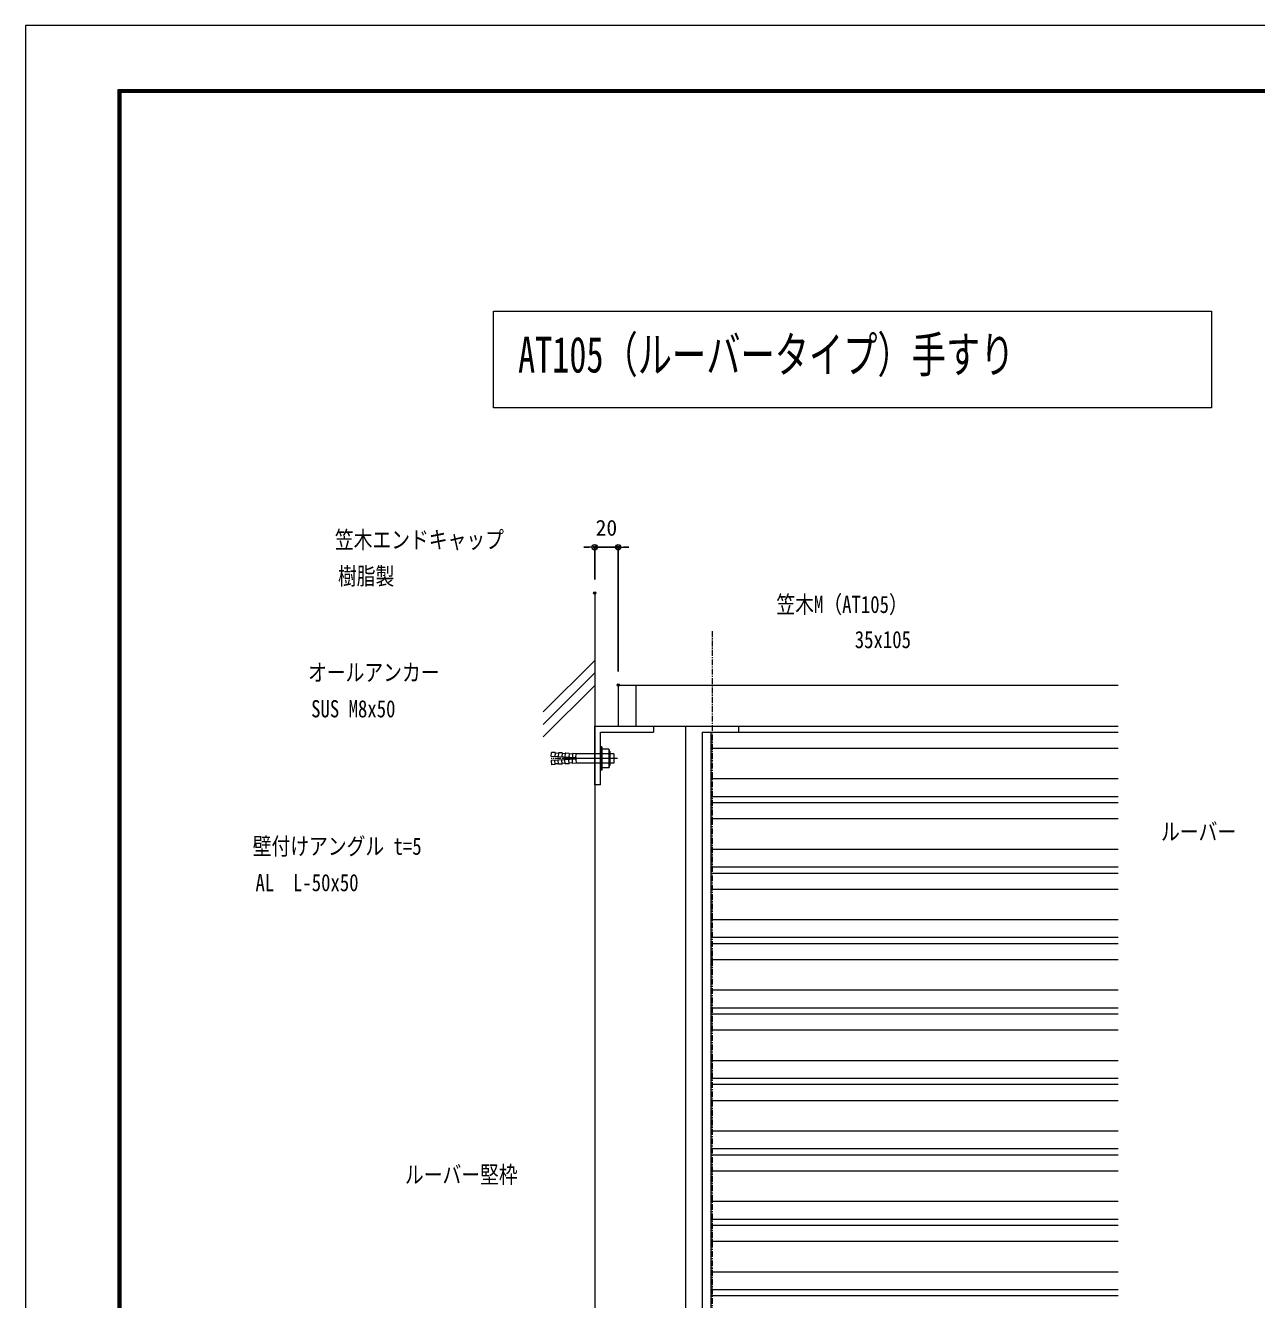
# Model space of a CAD drawing. Units: millimetres, scale not verified. Extents: x -1682 to 1682, y -1188 to 1188.
# Drawn here: x -1682 to -633, y 103 to 1188 of the extents above; entities that cross this region are included whole.
import ezdxf
from ezdxf.enums import TextEntityAlignment as Align

# ---------------------------------------------------------------- set-up
doc = ezdxf.new("R2010")
doc.units = ezdxf.units.MM
doc.header["$LTSCALE"] = 4
doc.header["$PDMODE"] = 32
doc.header["$PDSIZE"] = 2
doc.linetypes.add('USER1', pattern=[2, 1.25, -0.25, 0.25, -0.25])
doc.linetypes.add('USER4', pattern=[2.3, 2, -0.1, 0.1, -0.1])
for name, color, linetype, lineweight in [('0-0_0', 7, 'Continuous', 18), ('0-1_DEFPOINTS', 7, 'Continuous', 18), ('0-5_WAKU', 7, 'Continuous', 18), ('0-7_2躯体線', 4, 'Continuous', 18), ('0-8_3中心線', 2, 'USER1', 18), ('0-9_41ｱﾙﾐ', 6, 'Continuous', 18), ('0-B_42ｱﾙﾐ部品', 6, 'Continuous', 18), ('0-D_4アルミ', 6, 'Continuous', 18)]:
    doc.layers.add(name, color=color, linetype=linetype, lineweight=lineweight)
doc.layers.add('0-3_MOJI', color=7, linetype='Continuous')
doc.layers.add('1-2_1寸法', color=7, linetype='Continuous')
doc.styles.add('ＭＳ ゴシック', font='')
doc.styles.get('ＭＳ ゴシック').set_extended_font_data('MS Gothic')

# ---------------------------------------------------------------- blocks, each defined once
blk = doc.blocks.new('_ORIGIN2')
at = {"layer": '0-0_0'}
blk.add_line((-0.5, 0), (-1, 0), dxfattribs=at)
for radius in [0.5, 0.25]:
    blk.add_circle((0, 0), radius, dxfattribs=at)
blk = doc.blocks.new('D20')
at = {"layer": '0-1_DEFPOINTS'}
for p in [(-1134.761, 4359.708), (-1154.761, 4320.701), (-1134.761, 4242.201)]:
    blk.add_point(p, dxfattribs=at)
at = {"layer": '1-2_1寸法'}
for p, q in [((-1159.361, 4359.708), (-1163.961, 4359.708)), ((-1154.761, 4332.201), (-1154.761, 4359.708)), ((-1154.761, 4359.708), (-1134.761, 4359.708)), ((-1134.761, 4253.701), (-1134.761, 4359.708)), ((-1130.161, 4359.708), (-1125.561, 4359.708))]:
    blk.add_line(p, q, dxfattribs=at)
at = {"layer": '1-2_1寸法', "xscale": 4.6, "yscale": 4.6}
blk.add_blockref('_ORIGIN2', (-1154.761, 4359.708), dxfattribs=at)
at = {"layer": '1-2_1寸法', "xscale": 4.6, "yscale": 4.6, "rotation": 180}
blk.add_blockref('_ORIGIN2', (-1134.761, 4359.708), dxfattribs=at)
at = {"layer": '1-2_1寸法', "style": 'ＭＳ ゴシック'}
blk.add_text('20', height=13.49, dxfattribs=at).set_placement((-1153.961, 4365.458), align=Align.BOTTOM_LEFT)

msp = doc.modelspace()

# ---------------------------------------------------------------- linework, layer by layer
at = {"layer": '0-0_0'}
for p, q in [((-1177.178, 626.106), (-751.384, 626.106)), ((-1177.178, 626.106), (-1177.178, 591.106)), ((-1162.178, 626.106), (-1162.178, 591.106)), ((-1177.178, 591.106), (-751.384, 591.106)), ((-1119.678, -448.894), (-1119.678, 591.106)), ((-1074.678, 591.106), (-1074.678, 586.106))]:
    msp.add_line(p, q, dxfattribs=at)
msp.add_lwpolyline([(-671.769, 862.27), (-1283.475, 862.27), (-1283.475, 944.596), (-671.769, 944.596)], close=True, dxfattribs=at)
at = {"layer": '0-1_DEFPOINTS', "color": 5}
msp.add_lwpolyline([(1682, -1188), (1682, 1188), (-1682, 1188), (-1682, -1188)], close=True, dxfattribs=at)
at = {"layer": '0-5_WAKU'}
for p, q in [((-1603.2, 1133.2), (-1603.2, -1129.2)), ((1599.2, 1133.2), (-1603.2, 1133.2)), ((-1602.6, 1132.6), (-1602.6, -1128.6)), ((1598.6, 1132.6), (-1602.6, 1132.6)), ((-1602, 1132), (-1602, -1128)), ((1598, 1132), (-1602, 1132)), ((-1601.4, 1131.4), (-1601.4, -1127.4)), ((1597.4, 1131.4), (-1601.4, 1131.4)), ((-1600.8, 1130.8), (-1600.8, -1126.8)), ((1596.8, 1130.8), (-1600.8, 1130.8))]:
    msp.add_line(p, q, dxfattribs=at)
at = {"layer": '0-7_2躯体線'}
for p, q in [((-1197.178, 704.606), (-1197.178, -598.894)), ((-1197.178, 647.162), (-1241.008, 603.332)), ((-1197.178, 636.554), (-1241.008, 592.724)), ((-1197.178, 625.945), (-1241.008, 582.115))]:
    msp.add_line(p, q, dxfattribs=at)
at = {"layer": '0-8_3中心線'}
for p, q in [((-1097.178, 672.086), (-1097.178, -598.894)), ((-1177.794, 563.606), (-1234.19, 563.606))]:
    msp.add_line(p, q, dxfattribs=at)
at = {"layer": '0-8_3中心線', "linetype": 'USER4'}
msp.add_line((-1177.794, 563.606), (-1224.592, 563.606), dxfattribs=at)
at = {"layer": '0-9_41ｱﾙﾐ'}
for p, q in [((-1212.738, 564.106), (-1234.192, 565.353)), ((-1234.19, 565.394), (-1233.991, 568.847)), ((-1230.979, 568.673), (-1233.991, 568.847)), ((-1230.979, 568.673), (-1231.179, 565.193)), ((-1228.012, 568.001), (-1231.007, 568.174)), ((-1227.984, 568.5), (-1228.184, 565.02)), ((-1224.989, 568.328), (-1227.984, 568.5)), ((-1224.989, 568.328), (-1225.189, 564.847)), ((-1222.356, 567.675), (-1225.017, 567.828)), ((-1222.356, 567.675), (-1224.933, 567.824)), ((-1222.328, 568.174), (-1222.528, 564.692)), ((-1219.333, 568.001), (-1222.328, 568.174)), ((-1218.999, 567.982), (-1221.994, 568.155)), ((-1218.999, 567.982), (-1219.199, 564.502)), ((-1216.366, 567.329), (-1219.027, 567.483)), ((-1216.032, 567.31), (-1219.027, 567.483)), ((-1216.004, 567.809), (-1216.204, 564.329)), ((-1213.008, 567.637), (-1216.004, 567.809)), ((-1213.21, 564.142), (-1213.008, 567.637)), ((-1192.178, 567.587), (-1213.008, 567.637)), ((-1192.178, 573.606), (-1192.178, 553.606)), ((-1191.192, 573.606), (-1192.178, 573.606)), ((-1191.192, 573.606), (-1191.192, 553.606)), ((-1185.192, 571.606), (-1191.192, 571.606)), ((-1185.192, 567.606), (-1191.192, 567.606)), ((-1185.192, 571.606), (-1185.192, 555.606)), ((-1184.192, 569.606), (-1184.192, 557.606)), ((-1180.995, 567.606), (-1184.192, 567.606)), ((-1180.995, 567.606), (-1180.995, 559.606)), ((-1212.738, 563.106), (-1234.192, 561.86)), ((-1234.19, 561.818), (-1233.991, 558.366)), ((-1230.979, 558.54), (-1233.991, 558.366)), ((-1230.979, 558.54), (-1231.179, 562.02)), ((-1228.012, 559.212), (-1231.007, 559.039)), ((-1227.984, 558.712), (-1228.184, 562.193)), ((-1224.989, 558.885), (-1227.984, 558.712)), ((-1224.989, 558.885), (-1225.189, 562.365)), ((-1222.356, 559.538), (-1225.017, 559.384)), ((-1222.356, 559.538), (-1224.933, 559.389)), ((-1222.328, 559.039), (-1222.528, 562.521)), ((-1219.333, 559.211), (-1222.328, 559.039)), ((-1218.999, 559.231), (-1221.994, 559.058)), ((-1218.999, 559.231), (-1219.199, 562.711)), ((-1216.032, 559.903), (-1219.027, 559.73)), ((-1216.366, 559.883), (-1219.027, 559.73)), ((-1216.004, 559.403), (-1216.204, 562.884)), ((-1213.008, 559.576), (-1216.004, 559.403)), ((-1192.178, 559.606), (-1213.24, 559.606)), ((-1213.21, 563.07), (-1213.008, 559.576)), ((-1212.738, 563.106), (-1212.738, 564.106)), ((-1191.192, 553.606), (-1192.178, 553.606)), ((-1185.192, 559.606), (-1191.192, 559.606)), ((-1185.192, 555.606), (-1191.192, 555.606)), ((-1180.995, 559.606), (-1184.192, 559.606))]:
    msp.add_line(p, q, dxfattribs=at)
for centre, radius, start, end in [((-1186.692, 569.606), 2.5, 306.8699, 53.1301), ((-1192.692, 563.606), 8.5, 331.92751, 28.07249), ((-1186.692, 557.606), 2.5, 306.8699, 53.1301)]:
    msp.add_arc(centre, radius, start, end, dxfattribs=at)
at = {"layer": '0-B_42ｱﾙﾐ部品'}
for p, q in [((-1197.178, 591.106), (-1147.178, 591.106)), ((-1197.178, 541.106), (-1197.178, 591.106)), ((-1192.178, 541.106), (-1192.178, 586.106)), ((-1192.178, 586.106), (-1147.178, 586.106)), ((-1147.178, 591.106), (-1147.178, 586.106)), ((-1192.178, 541.106), (-1197.178, 541.106))]:
    msp.add_line(p, q, dxfattribs=at)
at = {"layer": '0-D_4アルミ'}
for p, q in [((-1105.678, 586.106), (-751.384, 586.106)), ((-1105.678, 586.106), (-1105.678, -428.894)), ((-1098.178, 586.106), (-1098.178, -428.894)), ((-751.384, 572.106), (-1098.178, 572.106)), ((-751.384, 546.207), (-1098.178, 546.207)), ((-751.384, 531.106), (-1098.178, 531.106)), ((-1098.178, 526.106), (-751.384, 526.106)), ((-751.384, 512.106), (-1098.178, 512.106)), ((-751.384, 486.207), (-1098.178, 486.207)), ((-751.384, 471.106), (-1098.178, 471.106)), ((-1098.178, 466.106), (-751.384, 466.106)), ((-751.384, 452.106), (-1098.178, 452.106)), ((-751.384, 426.207), (-1098.178, 426.207)), ((-751.384, 411.106), (-1098.178, 411.106)), ((-1098.178, 406.106), (-751.384, 406.106)), ((-751.384, 392.106), (-1098.178, 392.106)), ((-751.384, 366.207), (-1098.178, 366.207)), ((-751.384, 351.106), (-1098.178, 351.106)), ((-1098.178, 346.106), (-751.384, 346.106)), ((-751.384, 332.106), (-1098.178, 332.106)), ((-751.384, 306.207), (-1098.178, 306.207)), ((-751.384, 291.106), (-1098.178, 291.106)), ((-1098.178, 286.106), (-751.384, 286.106)), ((-751.384, 272.106), (-1098.178, 272.106)), ((-751.384, 246.207), (-1098.178, 246.207)), ((-751.384, 231.106), (-1098.178, 231.106)), ((-1098.178, 226.106), (-751.384, 226.106)), ((-751.384, 212.106), (-1098.178, 212.106)), ((-751.384, 186.207), (-1098.178, 186.207)), ((-751.384, 171.106), (-1098.178, 171.106)), ((-1098.178, 166.106), (-751.384, 166.106)), ((-751.384, 152.106), (-1098.178, 152.106)), ((-751.384, 126.207), (-1098.178, 126.207)), ((-751.384, 111.106), (-1098.178, 111.106)), ((-1098.178, 106.106), (-751.384, 106.106))]:
    msp.add_line(p, q, dxfattribs=at)

# ---------------------------------------------------------------- block references
at = {"layer": '1-2_1寸法'}
msp.add_blockref('D20', (-42.416, -3616.095), dxfattribs=at)

# ---------------------------------------------------------------- texts
at = {"layer": '0-0_0', "style": 'ＭＳ ゴシック'}
for s, height, width, p in [('AT105（ルーバータイプ）手すり', 30.55, 0.7, (-1262.412, 883.22)), ('笠木エンドキャップ', 14.66, 0.8, (-1418.483, 738.252)), ('樹脂製', 14.66, 0.8, (-1415.88, 707.268)), ('オールアンカー', 14.66, 0.8, (-1441.308, 625.258)), ('SUS M8x50', 14.66, 0.8, (-1438.704, 594.274)), ('ルーバー', 14.66, 0.8, (-714.803, 489.565)), ('壁付けアングル t=5', 14.66, 0.8, (-1488.47, 477.217)), ('AL\u3000L-50x50', 14.66, 0.8, (-1486.094, 446.232)), ('ルーバー堅枠', 14.66, 0.8, (-1358.808, 197.439))]:
    msp.add_text(s, height=height, dxfattribs=dict(at, width=width)).set_placement(p, align=Align.BOTTOM_LEFT)
at = {"layer": '0-3_MOJI', "style": 'ＭＳ ゴシック', "width": 0.8}
for s, p in [('笠木M（AT105）', (-1042.38, 683.161)), ('35x105', (-975.668, 653.228))]:
    msp.add_text(s, height=14.66, dxfattribs=at).set_placement(p, align=Align.BOTTOM_LEFT)

doc.saveas('drawing.dxf')
